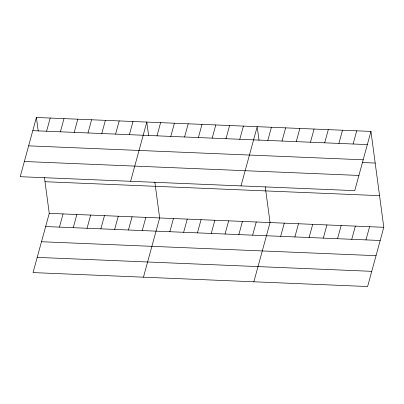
<?xml version="1.0" encoding="UTF-8"?>
<svg xmlns="http://www.w3.org/2000/svg" width="404" height="404" viewBox="0 0 404 404"><rect width="100%" height="100%" fill="white"/><g stroke="black" fill="none" stroke-linecap="round" stroke-linejoin="round"><path stroke-width="0.61" d="M36.4 117.473L20.2 176.694L354.747 190.643L370.948 131.416L36.4 117.473L38.234 131.123M46.596 131.229L50.202 118.049M60.393 131.805L64.004 118.624M44.445 177.492L49.253 213.357L33.052 272.584L367.6 286.527L383.8 227.306L370.948 131.416M74.195 132.381L77.8 119.195M59.449 227.119L63.054 213.933M87.996 132.956L91.602 119.771M73.25 227.694L76.856 214.509M101.793 133.532L105.404 120.347M87.047 228.27L90.653 215.085M115.595 134.108L119.2 120.922M100.849 228.846L104.454 215.66M129.396 134.684L133.002 121.498M114.65 229.422L118.256 216.236M130.598 181.295L146.803 122.074L148.632 135.724M128.447 229.992L132.052 216.812M156.994 135.835L160.6 122.649M142.248 230.568L145.854 217.387M170.796 136.406L174.402 123.225M143.455 277.184L159.656 217.963L154.848 182.093M184.593 136.981L188.203 123.801M169.847 231.719L173.452 218.539M198.394 137.557L202 124.376M183.648 232.295L187.254 219.114M212.196 138.133L215.802 124.952M197.45 232.871L201.056 219.685M225.993 138.708L229.603 125.528M211.247 233.446L214.852 220.261M239.794 139.284L243.4 126.099M225.048 234.022L228.654 220.837M241.001 185.901L257.202 126.674L259.03 140.324M238.85 234.598L242.456 221.412M267.812 140.451L271.417 127.27M252.646 235.173L256.257 221.988M282.032 141.047L285.638 127.861M253.853 281.785L270.054 222.564L265.246 186.693M296.248 141.637L299.854 128.452M280.664 236.34L284.275 223.154M310.469 142.228L314.075 129.048M294.885 236.931L298.49 223.75M324.685 142.824L328.29 129.639M309.1 237.527L312.711 224.341M338.906 143.415L342.511 130.234M323.321 238.118L326.927 224.932M353.121 144.006L356.727 130.825M337.537 238.708L341.148 225.528M351.758 239.304L355.363 226.119M365.974 239.895L369.584 226.715M32.795 130.654L367.342 144.602M28.639 145.849L363.186 159.792M362.206 162.519L375.19 163.059M24.356 161.504L358.904 175.447M45.016 181.714L379.558 195.662M49.253 213.357L383.8 227.306M45.647 226.543L380.194 240.486M41.491 241.733L376.038 255.681M37.208 257.388L371.756 271.337"/></g></svg>
